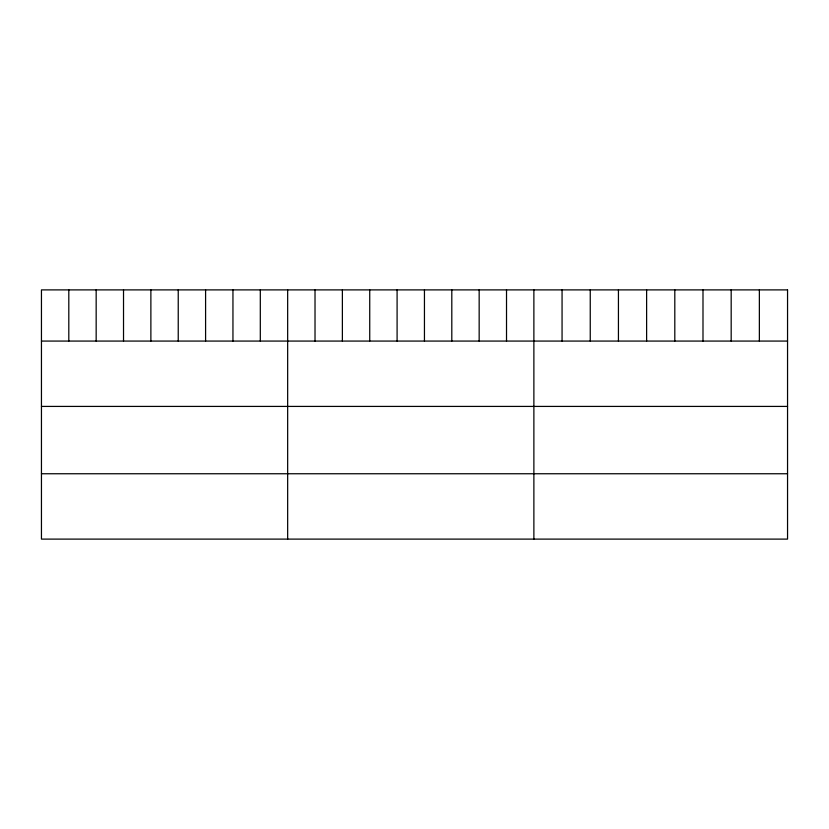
<?xml version="1.0" encoding="UTF-8"?>
<svg xmlns="http://www.w3.org/2000/svg" width="829" height="829" viewBox="0 0 829 829"><rect width="100%" height="100%" fill="white"/><g stroke="black" fill="none" stroke-linecap="round" stroke-linejoin="round"><path stroke-width="1.24" d="M41.45 341.071L787.55 341.071M41.45 406.417L787.55 406.417M41.45 473.753L787.55 473.753M759.364 289.891L759.364 341.071M731.178 289.891L731.178 341.071M702.992 289.891L702.992 341.071M674.806 289.891L674.806 341.071M646.62 289.891L646.62 341.071M618.434 289.891L618.434 341.071M590.248 289.891L590.248 341.071M562.062 289.891L562.062 341.071M533.876 289.891L533.876 539.109M506.519 289.891L506.519 341.071M479.162 289.891L479.162 341.071M451.805 289.891L451.805 341.071M424.448 289.891L424.448 341.071M397.091 289.891L397.091 341.071M369.734 289.891L369.734 341.071M342.377 289.891L342.377 341.071M315.02 289.891L315.02 341.071M287.663 289.891L287.663 539.109M260.306 289.891L260.306 341.071M232.949 289.891L232.949 341.071M205.592 289.891L205.592 341.071M178.235 289.891L178.235 341.071M150.878 289.891L150.878 341.071M123.521 289.891L123.521 341.071M96.164 289.891L96.164 341.071M68.807 289.891L68.807 341.071M787.55 289.891L41.45 289.891L41.45 539.109L787.55 539.109L787.55 289.891"/></g></svg>
